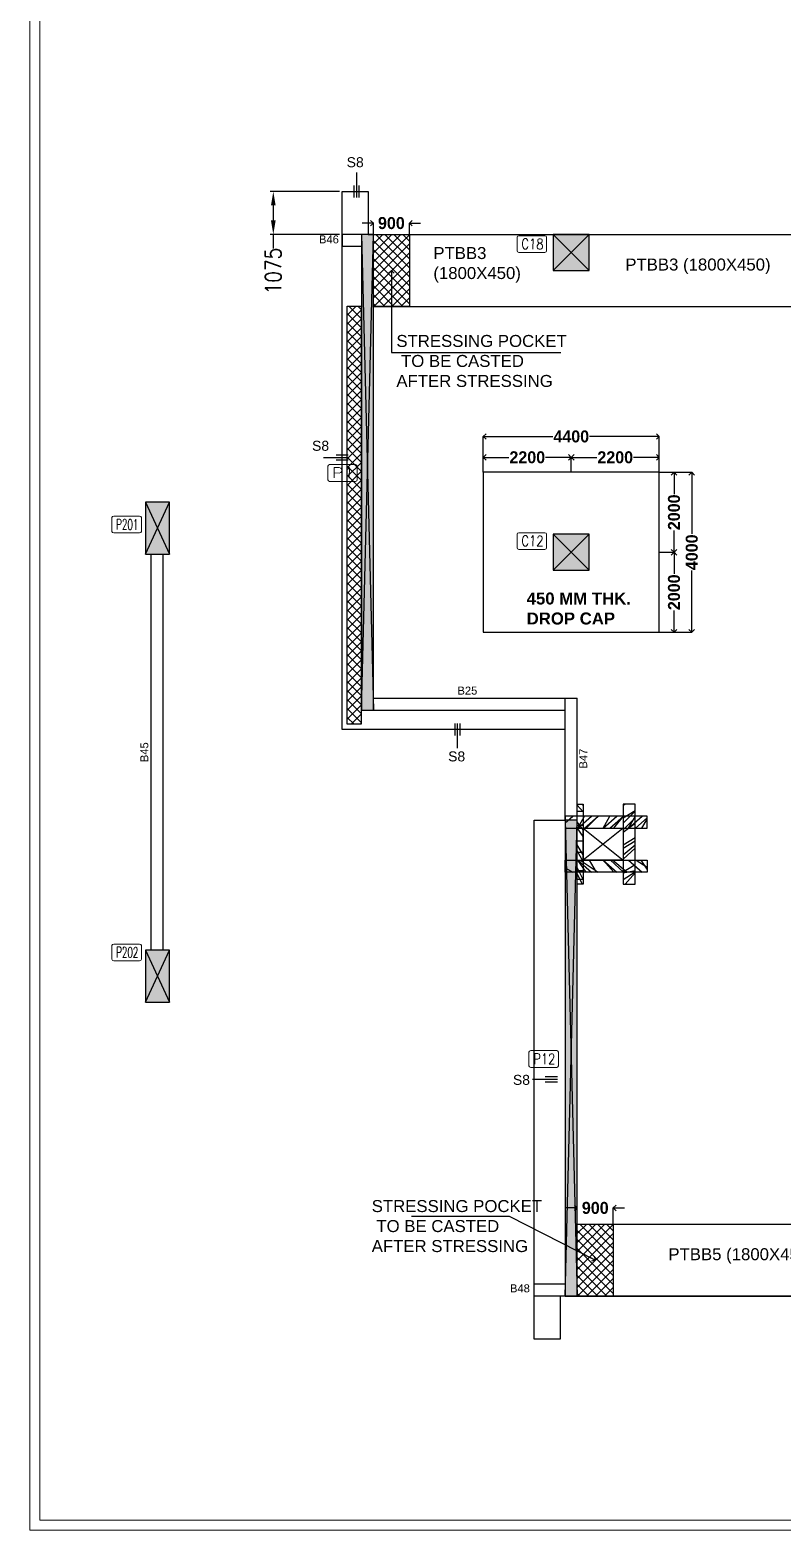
# Model space of a CAD drawing. Header units: millimetres. Extents: x 4072749 to 4289992, y -2929799 to -2870333.
# Drawn here: x 4072749 to 4091559, y -2929799 to -2892287 of the extents above; entities that cross this region are included whole.
import ezdxf
from ezdxf.enums import TextEntityAlignment as Align

# ---------------------------------------------------------------- set-up
doc = ezdxf.new("R2010")
doc.units = ezdxf.units.MM
doc.header["$MEASUREMENT"] = 0
doc.header["$PDMODE"] = 3
doc.layers.get('DEFPOINTS').update_dxf_attribs({"lineweight": 5})
doc.layers.add('DROP CAP DIM', color=7, linetype='Continuous', lineweight=5, plot=False)
for name, color, linetype, lineweight in [('DROP CAP TH', 7, 'Continuous', 30), ('JW_  TEMPLATE', 7, 'Continuous', 0), ('JW_ CNO', 255, 'Continuous', 0), ('POUR STRIP', 226, 'Continuous', 30), ('PT BEAM', 190, 'Continuous', 5), ('PT DETAIL', 7, 'Continuous', 40), ('STR DROP', 171, 'Continuous', 30), ('STR HB', 7, 'Continuous', 30)]:
    doc.layers.add(name, color=color, linetype=linetype, lineweight=lineweight)
for name, color, linetype in [('JW_  BEAM', 4, 'Continuous'), ('JW_  COL', 221, 'Continuous'), ('JW_  COLFILL', 25, 'Continuous'), ('JW_  DUCT', 41, 'Continuous'), ('JW_  SLAB', 3, 'Continuous'), ('JW_  SLAB MARK', 3, 'Continuous'), ('JW_  SLAB NO', 1, 'Continuous'), ('JW_ BEAM NO', 42, 'Continuous'), ('JW_ SLAB MARK', 3, 'Continuous'), ('PT BAND BEAM NO', 7, 'Continuous')]:
    doc.layers.add(name, color=color, linetype=linetype)
doc.styles.add('ITA', font='simplex.shx')
doc.styles.add('NEWIL', font='GOTHICB.TTF', dxfattribs={"height": 300})
doc.styles.add('SC-BBS1', font='sanss___.ttf')
doc.styles.add('service block$0$_ACM-ROMANS', font='simplex.shx', dxfattribs={"width": 0.85})
doc.dimstyles.new('NEWIL', dxfattribs={"dimtxt": 300, "dimasz": 140, "dimexe": 0.1, "dimexo": 0.001, "dimgap": 0.02, "dimtad": 0, "dimdec": 0, "dimzin": 3, "dimdsep": 46, "dimtxsty": 'NEWIL', "dimblk": 'OPEN90', "dimcen": 0, "dimclrd": 256, "dimclrt": 256, "dimadec": 0, "dimazin": 0, "dimtfac": 1, "dimtdec": 0, "dimtofl": 0, "dimtmove": 0, "dimatfit": 3, "dimldrblk": 'OPEN90', "dimfxl": 1, "dimtolj": 1, "dimtzin": 0, "dimlwd": 25, "dimarcsym": 1})
doc.dimstyles.get("Standard").update_dxf_attribs({"dimtxt": 400, "dimasz": 350, "dimexe": 80, "dimexo": 70, "dimgap": 0.09, "dimtad": 0, "dimdec": 0, "dimzin": 0, "dimdsep": 46, "dimtxsty": 'service block$0$_ACM-ROMANS', "dimcen": 0.09, "dimclrd": 252, "dimclre": 252, "dimclrt": 7, "dimadec": 0, "dimazin": 0, "dimtfac": 1, "dimtdec": 0, "dimtofl": 0, "dimtmove": 0, "dimatfit": 3, "dimfxl": 1, "dimtolj": 1, "dimtzin": 0, "dimarcsym": 0})

# ---------------------------------------------------------------- blocks, each defined once
blk = doc.blocks.new('A$C7AA324D1')
at = {"layer": 'JW_ SLAB MARK'}
for p, q in [((378.12562139894, 0), (-1178.484409792756, 0)), ((378.12562139894, 164.5394158016715), (-373.4778657432472, 164.5394158016715)), ((378.12562139894, -149.5278345884871), (-373.4778657432472, -149.5278345884871))]:
    blk.add_line(p, q, dxfattribs=at)
blk = doc.blocks.new('00 JW_  COL')
at = {"layer": 'JW_  COL'}
for p, q in [((0, 1), (1, 0)), ((0, 0), (1, 1))]:
    blk.add_line(p, q, dxfattribs=at)
blk.add_lwpolyline([(0, 0), (1, 0), (1, 1), (0, 1)], close=True, dxfattribs=at)
at = {"layer": 'JW_  COLFILL'}
blk.add_trace([(1, 1), (0, 1), (1, 0), (0, 0)], dxfattribs=at)
blk = doc.blocks.new('Co')
at = {"const_width": 0.75}
blk.add_lwpolyline([(-12.57264648434829, -7.168791121484557), (-12.57264648434829, 6.586867149988848, -0.4142135623730951), (-11.0726464843483, 8.086867149988848), (10.51336620979646, 8.086867149988848, -0.4142135623730951), (12.01336620979646, 6.586867149988848), (12.01336620979646, -7.168791121484333, -0.4142135623730951), (10.51336620979646, -8.668791121484333), (-11.0726464843483, -8.668791121484333, -0.4142135623730951)], format="xyb", close=True, dxfattribs=at)
at = {"style": 'ITA', "width": 0.6141413779532503}
blk.add_attdef('COL', text='', height=10.5, rotation=0.6380426177420724, dxfattribs=at).set_placement((-9.934659994843967, -5.506866508021403), (8.48843896730341, -5.301699420482576), align=Align.FIT)
blk = doc.blocks.new('_Open90')
at = {"color": 0, "linetype": 'ByBlock', "lineweight": -2}
for p, q in [((0, 0), (-1, 0)), ((-0.5, 0.5), (0, 0)), ((0, 0), (-0.5, -0.5))]:
    blk.add_line(p, q, dxfattribs=at)
blk = doc.blocks.new('*D157')
at = {"layer": 'DEFPOINTS', "color": 0, "transparency": 16777216}
for p in [(4088488.065550021, -2905348.934231205), (4088488.065550021, -2907348.799349708), (4088858.806859604, -2907348.799349708)]:
    blk.add_point(p, dxfattribs=at)
at = {"layer": 'DROP CAP DIM', "color": 0, "lineweight": -2, "transparency": 16777216}
for p, q in [((4088488.066550021, -2905348.934231205), (4088858.906859604, -2905348.934231205)), ((4088488.066550021, -2907348.799349708), (4088858.906859604, -2907348.799349708))]:
    blk.add_line(p, q, dxfattribs=at)
at = {"layer": 'DROP CAP DIM', "lineweight": 25, "transparency": 16777216}
for p, q in [((4088858.806859604, -2905488.934231205), (4088858.806859604, -2905891.300903305)), ((4088858.806859604, -2907208.799349708), (4088858.806859604, -2906806.432677608))]:
    blk.add_line(p, q, dxfattribs=at)
at = {"layer": 'DROP CAP DIM', "lineweight": 25, "transparency": 16777216, "xscale": 140, "yscale": 140, "zscale": 140}
for p, rotation in [((4088858.806859604, -2905348.934231205), 90), ((4088858.806859604, -2907348.799349708), 270)]:
    blk.add_blockref('_Open90', p, dxfattribs=dict(at, rotation=rotation))
at = {"layer": 'DROP CAP DIM', "transparency": 16777216, "insert": (4088858.806859605, -2906348.866790456), "char_height": 300, "attachment_point": 5, "rotation": 90, "style": 'NEWIL'}
blk.add_mtext('\\A1;2000', dxfattribs=at)
blk = doc.blocks.new('*D181')
at = {"layer": 'DEFPOINTS', "color": 0, "transparency": 16777216}
for p in [(4088488.065550021, -2903348.798349781), (4088488.065550021, -2907348.799349708, 5765.100000000004), (4089302.84732639, -2907348.799349708)]:
    blk.add_point(p, dxfattribs=at)
at = {"layer": 'DROP CAP DIM', "color": 0, "lineweight": -2, "transparency": 16777216}
for p, q in [((4088488.066550021, -2903348.798349781), (4089302.94732639, -2903348.798349781)), ((4088488.066550021, -2907348.799349708), (4089302.94732639, -2907348.799349708))]:
    blk.add_line(p, q, dxfattribs=at)
at = {"layer": 'DROP CAP DIM', "lineweight": 25, "transparency": 16777216}
for p, q in [((4089302.84732639, -2903488.798349781), (4089302.84732639, -2904891.029019697)), ((4089302.84732639, -2907208.799349708), (4089302.84732639, -2905806.568679792))]:
    blk.add_line(p, q, dxfattribs=at)
at = {"layer": 'DROP CAP DIM', "lineweight": 25, "transparency": 16777216, "xscale": 140, "yscale": 140, "zscale": 140}
for p, rotation in [((4089302.84732639, -2903348.798349781), 90), ((4089302.84732639, -2907348.799349708), 270)]:
    blk.add_blockref('_Open90', p, dxfattribs=dict(at, rotation=rotation))
at = {"layer": 'DROP CAP DIM', "lineweight": -3, "transparency": 16777216, "insert": (4089302.84732639, -2905348.798849744), "char_height": 300, "attachment_point": 5, "rotation": 90, "style": 'NEWIL'}
blk.add_mtext('\\A1;4000', dxfattribs=at)
blk = doc.blocks.new('*D182')
at = {"layer": 'DEFPOINTS', "color": 0, "transparency": 16777216}
for p in [(4088488.065550021, -2902452.763216419), (4084088.065550021, -2903348.799349708, 5765.100000000004), (4088488.065550021, -2903348.799349708, 5765.100000000004)]:
    blk.add_point(p, dxfattribs=at)
at = {"layer": 'DROP CAP DIM', "color": 0, "lineweight": -2, "transparency": 16777216}
for p, q in [((4084088.065550021, -2903348.798349708), (4084088.065550021, -2902452.663216419)), ((4088488.065550021, -2903348.798349708), (4088488.065550021, -2902452.663216419))]:
    blk.add_line(p, q, dxfattribs=at)
at = {"layer": 'DROP CAP DIM', "lineweight": 25, "transparency": 16777216}
for p, q in [((4084228.065550021, -2902452.763216419), (4085830.295719973, -2902452.763216419)), ((4088348.065550021, -2902452.763216419), (4086745.835380069, -2902452.763216419))]:
    blk.add_line(p, q, dxfattribs=at)
at = {"layer": 'DROP CAP DIM', "lineweight": 25, "transparency": 16777216, "xscale": 140, "yscale": 140, "zscale": 140, "rotation": 180}
blk.add_blockref('_Open90', (4084088.065550021, -2902452.763216419), dxfattribs=at)
at = {"layer": 'DROP CAP DIM', "lineweight": 25, "transparency": 16777216, "xscale": 140, "yscale": 140, "zscale": 140}
blk.add_blockref('_Open90', (4088488.065550021, -2902452.763216419), dxfattribs=at)
at = {"layer": 'DROP CAP DIM', "lineweight": -3, "transparency": 16777216, "insert": (4086288.065550021, -2902452.763216419), "char_height": 300, "attachment_point": 5, "style": 'NEWIL'}
blk.add_mtext('\\A1;4400', dxfattribs=at)
blk = doc.blocks.new('*D158')
at = {"layer": 'DEFPOINTS', "color": 0, "transparency": 16777216}
for p in [(4088488.066550008, -2902974.67858736), (4086288.065550021, -2903348.799349708), (4088488.066550008, -2903348.798349781)]:
    blk.add_point(p, dxfattribs=at)
at = {"layer": 'DROP CAP DIM', "color": 0, "lineweight": -2, "transparency": 16777216}
for p, q in [((4086288.065550021, -2903348.798349708), (4086288.065550021, -2902974.57858736)), ((4088488.066550008, -2903348.797349781), (4088488.066550008, -2902974.57858736))]:
    blk.add_line(p, q, dxfattribs=at)
at = {"layer": 'DROP CAP DIM', "lineweight": 25, "transparency": 16777216}
for p, q in [((4086428.065550021, -2902974.67858736), (4086930.500162863, -2902974.67858736)), ((4088348.066550008, -2902974.67858736), (4087845.631937166, -2902974.67858736))]:
    blk.add_line(p, q, dxfattribs=at)
at = {"layer": 'DROP CAP DIM', "lineweight": 25, "transparency": 16777216, "xscale": 140, "yscale": 140, "zscale": 140, "rotation": 180}
blk.add_blockref('_Open90', (4086288.065550021, -2902974.67858736), dxfattribs=at)
at = {"layer": 'DROP CAP DIM', "lineweight": 25, "transparency": 16777216, "xscale": 140, "yscale": 140, "zscale": 140}
blk.add_blockref('_Open90', (4088488.066550008, -2902974.67858736), dxfattribs=at)
at = {"layer": 'DROP CAP DIM', "transparency": 16777216, "insert": (4087388.066050014, -2902974.67858736), "char_height": 300, "attachment_point": 5, "style": 'NEWIL'}
blk.add_mtext('\\A1;2200', dxfattribs=at)
blk = doc.blocks.new('*D159')
at = {"layer": 'DEFPOINTS', "color": 0, "transparency": 16777216}
for p in [(4088488.065550021, -2903348.798349781), (4088488.065550021, -2905348.934231205, 5765.100000000004), (4088858.806859604, -2905348.934231205)]:
    blk.add_point(p, dxfattribs=at)
at = {"layer": 'DROP CAP DIM', "color": 0, "lineweight": -2, "transparency": 16777216}
for p, q in [((4088488.066550021, -2903348.798349781), (4088858.906859604, -2903348.798349781)), ((4088488.066550021, -2905348.934231205), (4088858.906859604, -2905348.934231205))]:
    blk.add_line(p, q, dxfattribs=at)
at = {"layer": 'DROP CAP DIM', "lineweight": 25, "transparency": 16777216}
for p, q in [((4088858.806859604, -2903488.798349781), (4088858.806859604, -2903891.300403341)), ((4088858.806859604, -2905208.934231205), (4088858.806859604, -2904806.432177645))]:
    blk.add_line(p, q, dxfattribs=at)
at = {"layer": 'DROP CAP DIM', "lineweight": 25, "transparency": 16777216, "xscale": 140, "yscale": 140, "zscale": 140}
for p, rotation in [((4088858.806859604, -2903348.798349781), 90), ((4088858.806859604, -2905348.934231205), 270)]:
    blk.add_blockref('_Open90', p, dxfattribs=dict(at, rotation=rotation))
at = {"layer": 'DROP CAP DIM', "transparency": 16777216, "insert": (4088858.806859605, -2904348.866290492), "char_height": 300, "attachment_point": 5, "rotation": 90, "style": 'NEWIL'}
blk.add_mtext('\\A1;2000', dxfattribs=at)
blk = doc.blocks.new('*D160')
at = {"layer": 'DEFPOINTS', "color": 0, "transparency": 16777216}
for p in [(4086288.065550021, -2902974.67858736), (4084088.065550021, -2903348.798349781), (4086288.065550021, -2903348.799349708, 5765.100000000004)]:
    blk.add_point(p, dxfattribs=at)
at = {"layer": 'DROP CAP DIM', "color": 0, "lineweight": -2, "transparency": 16777216}
for p, q in [((4084088.065550021, -2903348.797349781), (4084088.065550021, -2902974.57858736)), ((4086288.065550021, -2903348.798349708), (4086288.065550021, -2902974.57858736))]:
    blk.add_line(p, q, dxfattribs=at)
at = {"layer": 'DROP CAP DIM', "lineweight": 25, "transparency": 16777216}
for p, q in [((4084228.065550021, -2902974.67858736), (4084730.499662869, -2902974.67858736)), ((4086148.065550021, -2902974.67858736), (4085645.631437173, -2902974.67858736))]:
    blk.add_line(p, q, dxfattribs=at)
at = {"layer": 'DROP CAP DIM', "lineweight": 25, "transparency": 16777216, "xscale": 140, "yscale": 140, "zscale": 140, "rotation": 180}
blk.add_blockref('_Open90', (4084088.065550021, -2902974.67858736), dxfattribs=at)
at = {"layer": 'DROP CAP DIM', "lineweight": 25, "transparency": 16777216, "xscale": 140, "yscale": 140, "zscale": 140}
blk.add_blockref('_Open90', (4086288.065550021, -2902974.67858736), dxfattribs=at)
at = {"layer": 'DROP CAP DIM', "transparency": 16777216, "insert": (4085188.065550021, -2902974.67858736), "char_height": 300, "attachment_point": 5, "style": 'NEWIL'}
blk.add_mtext('\\A1;2200', dxfattribs=at)
blk = doc.blocks.new('*D107')
at = {"layer": 'DEFPOINTS', "color": 0, "linetype": 'Continuous', "transparency": 16777216}
for p in [(4081337.967183887, -2897117.338300147), (4081337.967183887, -2897398.969566846), (4082238.257827668, -2897398.969566846)]:
    blk.add_point(p, dxfattribs=at)
at = {"layer": 'PT DETAIL', "linetype": 'Continuous', "lineweight": 25, "transparency": 16777216}
for p, q in [((4081197.967183887, -2897117.338300147), (4081057.967183887, -2897117.338300147)), ((4082378.257827668, -2897117.338300147), (4082518.257827668, -2897117.338300147))]:
    blk.add_line(p, q, dxfattribs=at)
at = {"layer": 'PT DETAIL', "color": 0, "linetype": 'Continuous', "lineweight": -2, "transparency": 16777216}
for p, q in [((4081337.967183887, -2897398.968566846), (4081337.967183887, -2897117.238300147)), ((4082238.257827668, -2897398.968566846), (4082238.257827668, -2897117.238300147))]:
    blk.add_line(p, q, dxfattribs=at)
at = {"layer": 'PT DETAIL', "linetype": 'Continuous', "lineweight": 25, "transparency": 16777216, "xscale": 140, "yscale": 140, "zscale": 140}
blk.add_blockref('_Open90', (4081337.967183887, -2897117.338300147), dxfattribs=at)
at = {"layer": 'PT DETAIL', "linetype": 'Continuous', "lineweight": 25, "transparency": 16777216, "xscale": 140, "yscale": 140, "zscale": 140, "rotation": 180}
blk.add_blockref('_Open90', (4082238.257827668, -2897117.338300147), dxfattribs=at)
at = {"layer": 'PT DETAIL', "linetype": 'Continuous', "lineweight": -3, "transparency": 16777216, "insert": (4081788.112505777, -2897117.338300147), "char_height": 300, "attachment_point": 5, "style": 'NEWIL'}
blk.add_mtext('\\A1;900', dxfattribs=at)
blk = doc.blocks.new('*D108')
at = {"layer": 'DEFPOINTS', "color": 0, "linetype": 'Continuous', "transparency": 16777216}
for p in [(4087338.214708297, -2921746.733988823), (4086438.214708298, -2922148.989815878), (4087338.214708297, -2922148.989815878)]:
    blk.add_point(p, dxfattribs=at)
at = {"layer": 'PT DETAIL', "linetype": 'Continuous', "lineweight": 25, "transparency": 16777216}
for p, q in [((4086298.214708298, -2921746.733988823), (4086158.214708298, -2921746.733988823)), ((4087478.214708297, -2921746.733988823), (4087618.214708297, -2921746.733988823))]:
    blk.add_line(p, q, dxfattribs=at)
at = {"layer": 'PT DETAIL', "color": 0, "linetype": 'Continuous', "lineweight": -2, "transparency": 16777216}
for p, q in [((4086438.214708298, -2922148.988815878), (4086438.214708298, -2921746.633988823)), ((4087338.214708297, -2922148.988815878), (4087338.214708297, -2921746.633988823))]:
    blk.add_line(p, q, dxfattribs=at)
at = {"layer": 'PT DETAIL', "linetype": 'Continuous', "lineweight": 25, "transparency": 16777216, "xscale": 140, "yscale": 140, "zscale": 140}
blk.add_blockref('_Open90', (4086438.214708298, -2921746.733988823), dxfattribs=at)
at = {"layer": 'PT DETAIL', "linetype": 'Continuous', "lineweight": 25, "transparency": 16777216, "xscale": 140, "yscale": 140, "zscale": 140, "rotation": 180}
blk.add_blockref('_Open90', (4087338.214708297, -2921746.733988823), dxfattribs=at)
at = {"layer": 'PT DETAIL', "linetype": 'Continuous', "lineweight": -3, "transparency": 16777216, "insert": (4086888.214708297, -2921746.733988823), "char_height": 300, "attachment_point": 5, "style": 'NEWIL'}
blk.add_mtext('\\A1;900', dxfattribs=at)
blk = doc.blocks.new('*D184')
at = {"color": 252, "lineweight": -2, "transparency": 16777216}
for p, q in [((4080488.214706211, -2896323.89616395), (4078755.5, -2896323.89616395)), ((4078835.5, -2896673.89616395), (4078835.5, -2897048.974791034)), ((4080488.216055765, -2897398.974791034), (4078755.5, -2897398.974791034)), ((4078835.5, -2897398.974791034), (4078835.5, -2897748.974791034))]:
    blk.add_line(p, q, dxfattribs=at)
at = {"color": 252, "transparency": 16777216}
for points in [[(4078893.833333333, -2896673.89616395), (4078777.166666667, -2896673.89616395), (4078835.5, -2896323.89616395)], [(4078777.166666667, -2897048.974791034), (4078893.833333333, -2897048.974791034), (4078835.5, -2897398.974791034)]]:
    blk.add_solid(points, dxfattribs=at)
at = {"layer": 'DEFPOINTS', "color": 0, "transparency": 16777216}
for p in [(4080558.214706211, -2896323.89616395), (4078835.5, -2897398.974791034), (4080558.216055765, -2897398.974791034)]:
    blk.add_point(p, dxfattribs=at)
at = {"color": 7, "transparency": 16777216, "insert": (4078835.5, -2898315.7314577), "char_height": 400, "attachment_point": 5, "rotation": 90, "style": 'service block$0$_ACM-ROMANS'}
blk.add_mtext('\\A1;1075', dxfattribs=at)

msp = doc.modelspace()

# ---------------------------------------------------------------- hatches: boundary and pattern name
at = {"layer": 'POUR STRIP', "lineweight": -3}
h = msp.add_hatch(dxfattribs=at)
h.set_pattern_fill('ANSI37', color=226, scale=50, style=0)
h.set_pattern_definition([(45, (4048709.958117778, -2605853.911333557), (-112.2532015133644, 112.2532015133644), []), (135, (4048709.958117778, -2605853.911333557), (-112.2532015133644, -112.2532015133644), [])])
h.paths.add_polyline_path([(4081338.257827669, -2897398.969566847), (4081338.257827669, -2899198.93191987), (4082238.257827668, -2899198.93191987), (4082238.257827668, -2897398.969566847)])
h = msp.add_hatch(dxfattribs=at)
h.set_pattern_fill('ANSI37', color=226, scale=50, style=0)
h.set_pattern_definition([(45, (4048713.476232903, -2605853.895652067), (-112.2532015133644, 112.2532015133644), []), (135, (4048713.476232903, -2605853.895652067), (-112.2532015133644, -112.2532015133644), [])])
h.paths.add_polyline_path([(4080685.522480609, -2902986.438558845), (4080685.522480609, -2903046.24969268), (4080685.522480609, -2909648.938558845), (4081035.274958284, -2909648.938558845), (4081035.274958284, -2909298.938215208), (4081035.274958284, -2904121.010321277), (4081035.274958284, -2903927.245965595), (4081035.274958284, -2903746.018461355), (4081035.274958284, -2903552.242284128), (4081035.274958284, -2901695.807271847), (4081035.274958284, -2901502.031094619), (4081035.274958284, -2899194.321489903), (4080685.522480609, -2899194.321489903), (4080685.522480609, -2902920.622792524)])
h = msp.add_hatch(dxfattribs=at)
h.set_pattern_fill('ANSI37', color=226, scale=50, style=0)
h.set_pattern_definition([(45, (4053809.914998407, -2630603.931582589), (-112.2532015133644, 112.2532015133644), []), (135, (4053809.914998407, -2630603.931582589), (-112.2532015133644, -112.2532015133644), [])])
h.paths.add_polyline_path([(4086438.214708298, -2922148.989815879), (4086438.214708298, -2923948.952168902), (4087338.214708297, -2923948.952168901), (4087338.214708297, -2922148.989815879)])
at = {"layer": 'STR HB', "lineweight": -3}
h = msp.add_hatch(dxfattribs=at)
h.set_pattern_fill('ANSI34', color=252, scale=25, angle=270, style=0)
h.set_pattern_definition([(315, (-2331713754.189207, 267840713.1330693), (336.7596045400933, 336.7596045400932), []), (315, (-2331713754.189207, 267840600.8798196), (336.7596045400933, 336.7596045400932), []), (315, (-2331713754.189207, 267840488.6265695), (336.7596045400933, 336.7596045400932), []), (315, (-2331713754.189207, 267840376.3730695), (336.7596045400933, 336.7596045400932), [])])
h.paths.add_polyline_path([(4086438.276261806, -2911649.004217446), (4086438.276261806, -2913648.971156478), (4086588.276261806, -2913648.971156418), (4086588.276261806, -2911649.004217446)])
h = msp.add_hatch(dxfattribs=at)
h.set_pattern_fill('ANSI34', color=252, scale=25, angle=270, style=0)
h.set_pattern_definition([(225, (2339887930.680241, 267840713.1830187), (-336.7596045400933, 336.7596045400932), []), (225, (2339887930.680241, 267840600.929769), (-336.7596045400933, 336.7596045400932), []), (225, (2339887930.680241, 267840488.6765189), (-336.7596045400933, 336.7596045400932), []), (225, (2339887930.680241, 267840376.4230189), (-336.7596045400933, 336.7596045400932), [])])
h.paths.add_polyline_path([(4087888.214771748, -2911648.954268038), (4087588.214771271, -2911648.954268038), (4087588.214771271, -2913648.92120707), (4087888.214771271, -2913648.92120707)])
h = msp.add_hatch(dxfattribs=at)
h.set_pattern_fill('ANSI34', color=252, scale=24.99999999999999, angle=90.00000000000001, style=0)
h.set_pattern_definition([(45, (-2331709204.209395, -273664611.1084431), (336.7596045400933, -336.7596045400931), []), (45, (-2331709204.209395, -273664498.8551934), (336.7596045400933, -336.7596045400931), []), (45, (-2331709204.209395, -273664386.6019433), (336.7596045400933, -336.7596045400931), []), (45, (-2331709204.209395, -273664274.3484433), (336.7596045400933, -336.7596045400931), [])])
h.paths.add_polyline_path([(4086138.291335583, -2912249.004217446), (4088188.297446728, -2912248.954268038), (4088188.297446728, -2911948.954267561), (4086138.291335583, -2911949.004217029)])
h = msp.add_hatch(dxfattribs=at)
h.set_pattern_fill('ANSI34', color=252, scale=24.99999999999999, angle=270, style=0)
h.set_pattern_definition([(315, (-2331709204.209395, 267839313.1992009), (336.7596045400933, 336.7596045400931), []), (315, (-2331709204.209395, 267839200.9459512), (336.7596045400933, 336.7596045400931), []), (315, (-2331709204.209395, 267839088.6927011), (336.7596045400933, 336.7596045400931), []), (315, (-2331709204.209395, 267838976.4392011), (336.7596045400933, 336.7596045400931), [])])
h.paths.add_polyline_path([(4086138.291335583, -2913048.905024886), (4086138.291335583, -2913348.905025244), (4088188.297446728, -2913348.855075836), (4088188.297446728, -2913048.855075359)])

# ---------------------------------------------------------------- linework, layer by layer
at = {"layer": 'JW_  BEAM'}
for p, q in [((4080558.216055765, -2897398.974791034), (4080558.216055765, -2897698.974956444)), ((4081038.609876242, -2897398.974791034), (4080558.216055765, -2897398.974791034)), ((4081038.609876242, -2897698.974791034), (4080558.216055765, -2897698.974791034)), ((4075768.55416993, -2905398.997745204), (4075768.514633795, -2915299.083173624)), ((4076068.554169926, -2905398.999542285), (4076068.514633791, -2915299.084970705)), ((4081338.290754298, -2908998.999309077), (4086438.609878327, -2908998.999309077)), ((4086138.614906131, -2912048.999305739), (4086138.614906131, -2908998.999309077)), ((4086438.609878327, -2912048.866351584), (4086438.609878327, -2908998.999309078)), ((4081338.290754298, -2909298.999309077), (4086138.614906131, -2909298.999309077)), ((4085358.216081102, -2923948.896167289), (4085358.216081102, -2923648.896001879)), ((4086138.609878327, -2923648.896167289), (4085358.216081102, -2923648.89616729)), ((4086138.609878327, -2923948.896167288), (4085358.216081102, -2923948.896167289))]:
    msp.add_line(p, q, dxfattribs=at)
at = {"layer": 'JW_  DUCT'}
for p, q in [((4087588.538341502, -2912248.999285188), (4086588.599822221, -2913049.032725627)), ((4086588.599832295, -2912249.032720906), (4087588.538300613, -2913048.999258127))]:
    msp.add_line(p, q, dxfattribs=at)
msp.add_lwpolyline([(4086588.599832295, -2912249.032720906), (4087588.538341502, -2912248.999291744), (4087588.538341502, -2913048.999258127), (4086588.599832295, -2913049.032687289)], close=True, dxfattribs=at)
at = {"layer": 'JW_  SLAB'}
for points in [[(4081208.214706033, -2896323.89616395), (4081208.214706211, -2897398.89616395), (4093808.214708834, -2897398.89616395), (4093808.214708417, -2892823.896141539), (4094458.214666932, -2892823.896142016), (4094458.214666932, -2893898.89616395), (4147768.214707284, -2893898.896141539)], [(4147768.214707463, -2927448.89616395), (4099838.214731305, -2927448.89616395), (4099838.214708298, -2928523.89616395), (4099188.214708298, -2928523.89616395), (4099188.214708298, -2923948.896167288), (4086008.214760571, -2923948.896167288), (4086008.214731543, -2925023.89616395), (4085358.214731543, -2925023.89616395), (4085358.214731603, -2912048.89616395), (4086138.214708298, -2912048.89616395), (4086138.214708417, -2909778.896157751), (4086138.214708417, -2909778.896157751), (4080558.214706211, -2909778.896157751), (4080558.214706211, -2896323.89616395), (4081208.214706033, -2896323.89616395)]]:
    msp.add_lwpolyline(points, dxfattribs=at)
at = {"layer": 'JW_  TEMPLATE'}
for points in [[(4072749.499868047, -2870397.900057539), (4072749.499868047, -2929799.403855008), (4192186.247252548, -2929799.403855008), (4192186.247252548, -2870397.900057539)], [(4072999.506197161, -2870647.906386654), (4072999.506197161, -2929549.397525895), (4191936.240923435, -2929549.397525895), (4191936.240923435, -2870647.906386654)]]:
    msp.add_lwpolyline(points, close=True, dxfattribs=at)
at = {"layer": 'POUR STRIP', "color": 226, "lineweight": -3}
for points, elevation in [([(4081338.257827668, -2897398.969566846), (4082238.257827668, -2897398.969566846), (4082238.257827668, -2899198.93191987), (4081338.257827668, -2899198.93191987)], 1.415803e-10), ([(4081035.274958284, -2909648.938558845), (4080685.522480609, -2909648.938558845), (4080685.522480609, -2899194.321489903), (4081035.274958284, -2899194.321489903)], -1.423219e-10), ([(4086438.214708298, -2922148.989815878), (4087338.214708297, -2922148.989815878), (4087338.214708297, -2923948.952168902), (4086438.214708298, -2923948.952168902)], 1.415803e-10)]:
    msp.add_lwpolyline(points, close=True, dxfattribs=dict(at, elevation=elevation))
at = {"layer": 'PT BEAM', "lineweight": 30}
for p, q in [((4081338.021918614, -2897398.93191987), (4094438.264332132, -2897398.93191987)), ((4081338.021918614, -2899198.93191987), (4094438.264332132, -2899198.93191987)), ((4086438.214708298, -2922148.952168902), (4100138.149312289, -2922149.005260538)), ((4086438.214708298, -2923948.952670528), (4099538.214731305, -2923948.95965305))]:
    msp.add_line(p, q, dxfattribs=at)
at = {"layer": 'STR DROP', "color": 220}
msp.add_lwpolyline([(4084088.065550021, -2907348.799349708), (4088488.065550021, -2907348.799349708), (4088488.065550021, -2903348.799349708), (4084088.065550021, -2903348.799349708)], close=True, dxfattribs=at)
at = {"layer": 'STR HB', "lineweight": -3}
for points in [[(4086588.276261884, -2911649.004217438), (4086588.276261884, -2913648.971156411), (4086438.276261884, -2913648.971156411), (4086438.276261884, -2911649.004217438)], [(4087588.214771091, -2911648.954268014), (4087588.214771091, -2913648.921206986), (4087888.214771091, -2913648.921206986), (4087888.214771091, -2911648.954268014)], [(4088188.297446667, -2912248.954268014), (4088188.297446667, -2911948.954267537), (4086138.29133572, -2911949.004216962), (4086138.29133572, -2912249.004217438)], [(4088188.297446667, -2913048.855075394), (4088188.297446667, -2913348.855075871), (4086138.29133572, -2913348.905025296), (4086138.29133572, -2913048.905024819)]]:
    msp.add_lwpolyline(points, close=True, dxfattribs=at)

# ---------------------------------------------------------------- block references
at = {"layer": 'JW_  COL'}
for p, xscale, yscale, zscale in [((4081038.290754298, -2909298.998965441), 300, 11900, 450), ((4085838.479343386, -2898298.976937044), 900, 900, 900), ((4075638.538301716, -2905398.999309077), 600, 1300, 600), ((4085838.479343386, -2905798.979248379), 900, 900, 900), ((4086138.609878327, -2923948.866351585), 300, 11900, 450), ((4075638.538301716, -2916598.999309077), 600, 1300, 600)]:
    msp.add_blockref('00 JW_  COL', p, dxfattribs=dict(at, xscale=xscale, yscale=yscale, zscale=zscale))
at = {"layer": 'JW_  SLAB MARK', "xscale": -0.4, "yscale": 0.4, "zscale": 0.4}
for p, rotation in [((4080922.179991164, -2896323.89616416), 90.0000000420502), ((4083435.82222187, -2909778.999302878), 270)]:
    msp.add_blockref('A$C7AA324D1', p, dxfattribs=dict(at, rotation=rotation))
at = {"layer": 'JW_  SLAB MARK', "xscale": 0.4, "yscale": 0.4, "zscale": 0.4}
for p in [(4080558.216055765, -2902986.499309077), (4085788.538278708, -2918536.499307534)]:
    msp.add_blockref('A$C7AA324D1', p, dxfattribs=at)
at = {"layer": 'JW_ CNO'}
ref = msp.add_blockref('Co', (4085294.449719075, -2897632.994906035), dxfattribs=dict(at, xscale=-30, yscale=25, zscale=1159210))
ref.add_attrib('COL', 'C18', dxfattribs={"layer": '0', "height": 262.5049732237251, "rotation": 359.468291102861, "style": 'ITA', "oblique": -0.2339283190061191, "width": 0.7623535134401982}).set_placement((4085039.796550052, -2897765.537391547), (4085592.489518922, -2897770.666568736), align=Align.FIT)
ref = msp.add_blockref('Co', (4080559.117923706, -2903357.536161003), dxfattribs=dict(at, xscale=-30, yscale=25, zscale=1159210))
ref.add_attrib('COL', 'P1', dxfattribs={"layer": '0', "height": 262.5049732237251, "rotation": 359.4682911028109, "style": 'ITA', "oblique": -0.2339283190061191, "width": 1.195040642686023}).set_placement((4080304.464754683, -2903490.078646515), (4080857.157723551, -2903495.207823704), align=Align.FIT)
ref = msp.add_blockref('Co', (4075159.617405059, -2904647.494634739), dxfattribs=dict(at, xscale=-30, yscale=25, zscale=1159210))
ref.add_attrib('COL', 'P201', dxfattribs={"layer": '0', "height": 262.5049732237251, "rotation": 359.46829110281, "style": 'ITA', "oblique": -0.2339283190061191, "width": 0.5742403088221865}).set_placement((4074904.964236036, -2904780.037120251), (4075457.657204903, -2904785.16629744), align=Align.FIT)
ref = msp.add_blockref('Co', (4085294.449719075, -2905060.24333441), dxfattribs=dict(at, xscale=-30, yscale=25, zscale=1159210))
ref.add_attrib('COL', 'C12', dxfattribs={"layer": '0', "height": 262.5049732237251, "rotation": 359.468291102861, "style": 'ITA', "oblique": -0.2339283190061191, "width": 0.7623535134401987}).set_placement((4085039.796550052, -2905192.785819922), (4085592.489518922, -2905197.914997111), align=Align.FIT)
ref = msp.add_blockref('Co', (4075159.365471123, -2915347.536292739), dxfattribs=dict(at, xscale=-30, yscale=25, zscale=1159210))
ref.add_attrib('COL', 'P202', dxfattribs={"layer": '0', "height": 262.5049732237251, "rotation": 359.4682911027662, "style": 'ITA', "oblique": -0.2339283190061191, "width": 0.5597025794896356}).set_placement((4074904.712302098, -2915480.078778251), (4075457.405270969, -2915485.20795544), align=Align.FIT)
ref = msp.add_blockref('Co', (4085591.289333798, -2918013.12831481), dxfattribs=dict(at, xscale=-30, yscale=25, zscale=1159210))
ref.add_attrib('COL', 'P12', dxfattribs={"layer": '0', "height": 262.5049732237251, "rotation": 359.4682911028601, "style": 'ITA', "oblique": -0.2339283190061191, "width": 0.7494322674484236}).set_placement((4085336.636164773, -2918145.670800322), (4085889.329133642, -2918150.799977511), align=Align.FIT)

# ---------------------------------------------------------------- texts
at = {"layer": 'DROP CAP TH', "insert": (4085171.990895382, -2906354.374106331, -5765.100000000004), "char_height": 300, "width": 2829.768278352916, "attachment_point": 1, "style": 'NEWIL'}
msp.add_mtext('{\\fArial|b1|i0|c0|p34;450 MM THK.\\PDROP CAP}', dxfattribs=at)
at = {"layer": 'JW_  SLAB NO', "style": 'SC-BBS1'}
for p in [(4080670.254066953, -2895718.333295548), (4079804.289702542, -2902810.328126097), (4083207.794654564, -2910578.263267471), (4084828.611925485, -2918667.328124553)]:
    msp.add_text('S8', height=250, dxfattribs=at).set_placement(p)
at = {"layer": 'JW_ BEAM NO', "style": 'SC-BBS1'}
for s, p in [('B46', (4080226, -2897683)), ('B25', (4083690, -2908967.499309077)), ('B48', (4085004.287529403, -2923916.508155535))]:
    msp.add_text(s, height=200, dxfattribs=at).set_placement(p, align=Align.BOTTOM_CENTER)
for s, p in [('B45', (4075768.534403486, -2910348.633761964)), ('B47', (4086746.508155535, -2910507.472470597))]:
    msp.add_text(s, height=200, rotation=90, dxfattribs=at).set_placement(p, align=Align.BOTTOM_CENTER)
at = {"layer": 'POUR STRIP', "color": 7, "char_height": 300, "width": 7088.032187819481, "attachment_point": 1, "style": 'NEWIL'}
for insert in [(4081913.832298154, -2899913.67037514), (4081297.028342649, -2921548.220676501)]:
    msp.add_mtext('{\\fArial|b0|i0|c0|p2;STRESSING POCKET\\P TO BE CASTED \\PAFTER STRESSING}', dxfattribs=dict(at, insert=insert))
at = {"layer": 'PT BAND BEAM NO', "char_height": 300, "width": 7088.032187819481, "attachment_point": 1, "style": 'NEWIL'}
for s, insert in [('{\\fArial|b0|i0|c0|p2;PTBB3 \\P(1800X450)}', (4082838.358704046, -2897714.911999436)), ('{\\fArial|b0|i0|c0|p2;PTBB3 (1800X450)}', (4087639.706504057, -2898002.282606689)), ('{\\fArial|b0|i0|c0|p2;PTBB5 (1800X450)}', (4088717.612917856, -2922752.302092786))]:
    msp.add_mtext(s, dxfattribs=dict(at, insert=insert))

# ---------------------------------------------------------------- dimensions: what is measured, and where the dimension line sits
dim = msp.add_linear_dim(base=(4078835.5, -2897398.974791034), p1=(4080558.214706211, -2896323.89616395), p2=(4080558.216055765, -2897398.974791034), angle=90, dimstyle='Standard', override={"dimfxl": 100, "dimarcsym": 1})
dim.commit()
dim.dimension.update_dxf_attribs({"geometry": '*D184', "text_midpoint": (4078835.5, -2898315.7314577)})
at = {"layer": 'DROP CAP DIM', "color": 7, "lineweight": -3}
dim = msp.add_linear_dim(base=(4088488.065550021, -2902452.763216419, -5765.100000000004), p1=(4084088.065550021, -2903348.799349708), p2=(4088488.065550021, -2903348.799349708), dimstyle='NEWIL', override={"dimblk": 'Open90', "dimarcsym": 1}, dxfattribs=at)
dim.commit()
dim.dimension.update_dxf_attribs({"geometry": '*D182', "text_midpoint": (4086288.065550021, -2902452.763216419, -5765.100000000004)})
at = {"layer": 'DROP CAP DIM'}
for base, p1, p2, picture, middle in [((4086288.065550021, -2902974.67858736, -5765.100000000004), (4084088.065550021, -2903348.798349781, -5765.100000000004), (4086288.065550021, -2903348.799349708), '*D160', (4085188.065550021, -2902974.67858736, -5765.100000000004)), ((4088488.066550008, -2902974.67858736, -5765.100000000004), (4086288.065550021, -2903348.799349708, -5765.100000000004), (4088488.066550008, -2903348.798349781, -5765.100000000004), '*D158', (4087388.066050014, -2902974.67858736, -5765.100000000004))]:
    dim = msp.add_linear_dim(base=base, p1=p1, p2=p2, dimstyle='NEWIL', override={"dimarcsym": 1}, dxfattribs=at)
    dim.commit()
    dim.dimension.update_dxf_attribs({"geometry": picture, "text_midpoint": middle})
at = {"layer": 'DROP CAP DIM', "color": 7, "lineweight": -3}
dim = msp.add_linear_dim(base=(4089302.84732639, -2907348.799349708, -5765.100000000004), p1=(4088488.065550021, -2903348.798349781, -5765.100000000004), p2=(4088488.065550021, -2907348.799349708), angle=90, dimstyle='NEWIL', override={"dimblk": 'Open90', "dimarcsym": 1}, dxfattribs=at)
dim.commit()
dim.dimension.update_dxf_attribs({"geometry": '*D181', "text_midpoint": (4089302.84732639, -2905348.798849744, -5765.100000000004)})
at = {"layer": 'DROP CAP DIM'}
for base, p1, p2, picture, middle in [((4088858.806859604, -2905348.934231205, -5765.100000000004), (4088488.065550021, -2903348.798349781, -5765.100000000004), (4088488.065550021, -2905348.934231205), '*D159', (4088858.806859605, -2904348.866290492, -5765.100000000004)), ((4088858.806859604, -2907348.799349708, -5765.100000000004), (4088488.065550021, -2905348.934231205, -5765.100000000004), (4088488.065550021, -2907348.799349708, -5765.100000000004), '*D157', (4088858.806859605, -2906348.866790456, -5765.100000000004))]:
    dim = msp.add_linear_dim(base=base, p1=p1, p2=p2, angle=90, dimstyle='NEWIL', override={"dimarcsym": 1}, dxfattribs=at)
    dim.commit()
    dim.dimension.update_dxf_attribs({"geometry": picture, "text_midpoint": middle})
at = {"layer": 'PT DETAIL', "color": 7, "linetype": 'Continuous', "lineweight": -3}
for base, p1, p2, picture, middle in [((4081337.967183887, -2897117.338300147), (4082238.257827668, -2897398.969566846), (4081337.967183887, -2897398.969566846), '*D107', (4081788.112505777, -2897117.338300147)), ((4087338.214708297, -2921746.733988823), (4086438.214708298, -2922148.989815878), (4087338.214708297, -2922148.989815878), '*D108', (4086888.214708297, -2921746.733988823))]:
    dim = msp.add_linear_dim(base=base, p1=p1, p2=p2, dimstyle='NEWIL', override={"dimarcsym": 0}, dxfattribs=at)
    dim.commit()
    dim.dimension.update_dxf_attribs({"geometry": picture, "text_midpoint": middle})

# ---------------------------------------------------------------- leaders
at = {"layer": 'DROP CAP DIM'}
msp.add_leader([(4086888.214708297, -2923048.97099239), (4084744.528342649, -2921960.220676501), (4082292.528342649, -2921960.220676501)], dimstyle='NEWIL', override={"dimgap": 0.02, "dimtad": 0}, dxfattribs=at)
at = {"layer": 'PT DETAIL', "color": 7, "linetype": 'Continuous', "lineweight": -3}
msp.add_leader([(4081788.257827668, -2898298.950743358), (4081788.257827668, -2900353.450077262), (4086025.255174939, -2900353.450077262)], dimstyle='NEWIL', override={"dimgap": 0.02, "dimtad": 0, "dimarcsym": 0}, dxfattribs=at)

doc.saveas('drawing.dxf')
